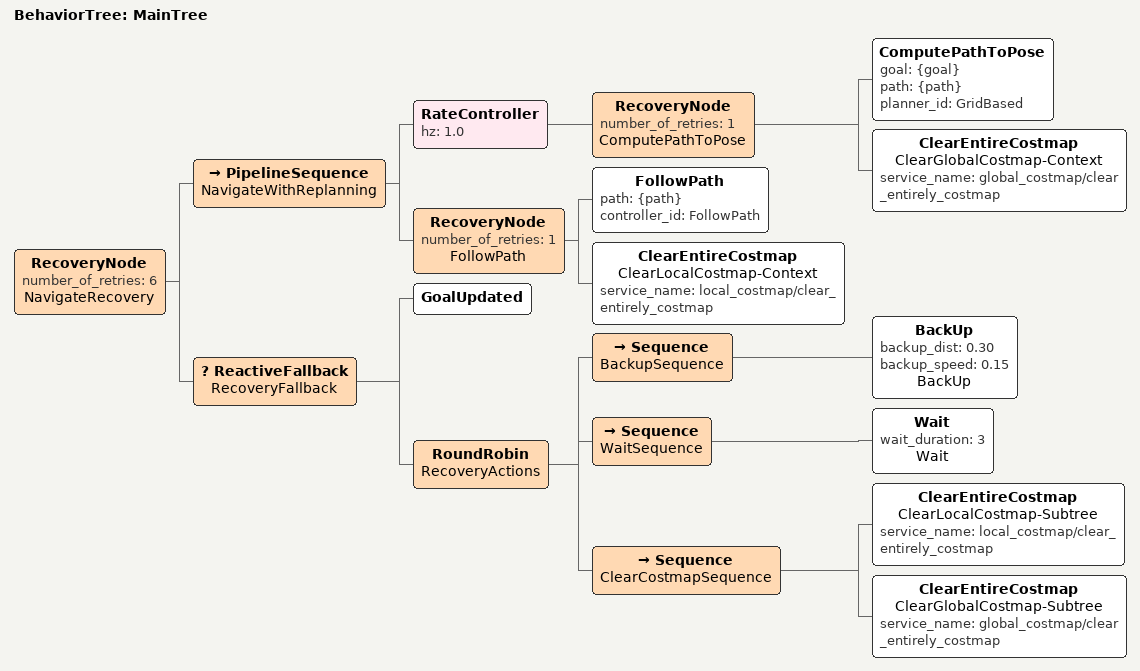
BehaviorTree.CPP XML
<root BTCPP_format="4" main_tree_to_execute="MainTree">
  <BehaviorTree ID="MainTree">
    <RecoveryNode number_of_retries="6" name="NavigateRecovery">
      <PipelineSequence name="NavigateWithReplanning">
        <RateController hz="1.0">
          <RecoveryNode number_of_retries="1" name="ComputePathToPose">
            <ComputePathToPose goal="{goal}" path="{path}" planner_id="GridBased"/>
            <ClearEntireCostmap name="ClearGlobalCostmap-Context" service_name="global_costmap/clear_entirely_costmap"/>
          </RecoveryNode>
        </RateController>
        <RecoveryNode number_of_retries="1" name="FollowPath">
          <FollowPath path="{path}" controller_id="FollowPath"/>
          <ClearEntireCostmap name="ClearLocalCostmap-Context" service_name="local_costmap/clear_entirely_costmap"/>
        </RecoveryNode>
      </PipelineSequence>
      <ReactiveFallback name="RecoveryFallback">
        <GoalUpdated/>
        <RoundRobin name="RecoveryActions">
          <!-- Backup instead of spin: Ackermann can't rotate in place -->
          <Sequence name="BackupSequence">
            <BackUp backup_dist="0.30" backup_speed="0.15" name="BackUp"/>
          </Sequence>
          <Sequence name="WaitSequence">
            <Wait wait_duration="3" name="Wait"/>
          </Sequence>
          <Sequence name="ClearCostmapSequence">
            <ClearEntireCostmap name="ClearLocalCostmap-Subtree" service_name="local_costmap/clear_entirely_costmap"/>
            <ClearEntireCostmap name="ClearGlobalCostmap-Subtree" service_name="global_costmap/clear_entirely_costmap"/>
          </Sequence>
        </RoundRobin>
      </ReactiveFallback>
    </RecoveryNode>
  </BehaviorTree>
</root>
